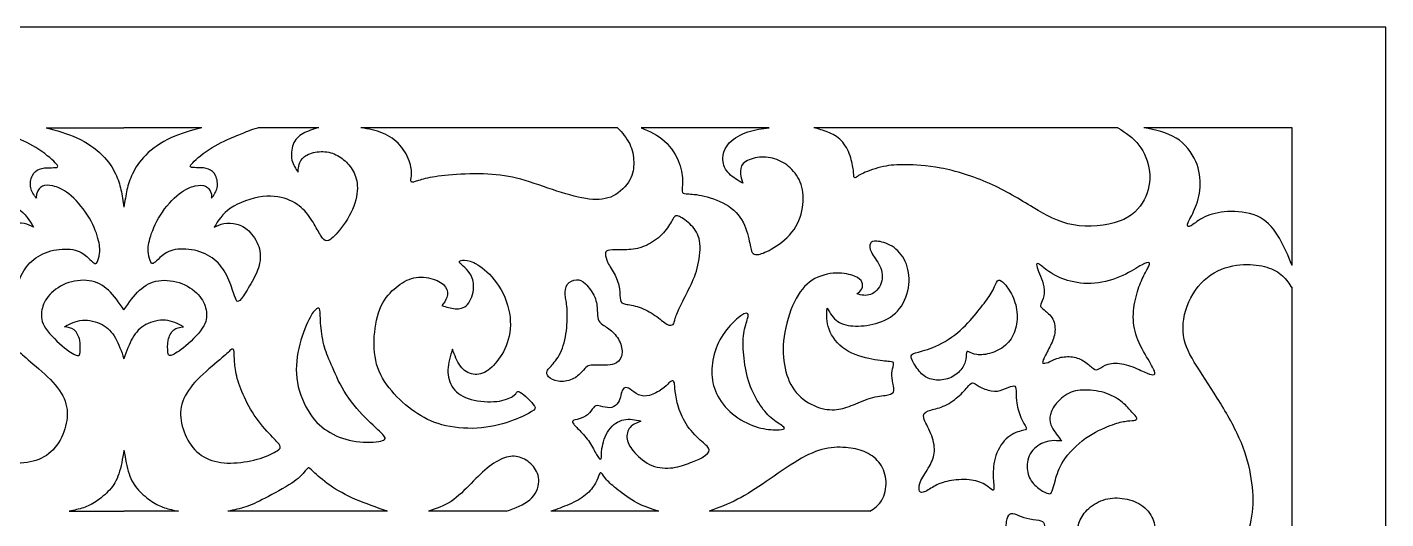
# Model space of a CAD drawing. Header units: millimetres. Extents: x 142 to 455, y 14 to 407.
# Drawn here: x 287.1 to 455, y 333.5 to 394.2 of the extents above; entities that cross this region are included whole.
import ezdxf

# ---------------------------------------------------------------- set-up
doc = ezdxf.new("R2010")
doc.units = ezdxf.units.MM
for name, color, linetype in [('Default', 7, 'Continuous'), ('DV1_Layer_1', 7, 'Continuous'), ('Layer_1', 7, 'Continuous')]:
    doc.layers.add(name, color=color, linetype=linetype)

# ---------------------------------------------------------------- blocks, each defined once
blk = doc.blocks.new('SE')
at = {"layer": 'DV1_Layer_1', "color": 7, "linetype": 'Continuous'}
for points, knots in [([(275.01, 381.83), (275.69, 381.62), (276.38, 381.42), (276.93, 381.1), (277.49, 380.79), (277.92, 380.36), (278.39, 379.17), (278.43, 378.42), (278.3, 377.82), (278.16, 377.22), (277.85, 376.77), (277.53, 376.33), (277.53, 376.55), (277.53, 376.76), (277.42, 377.35), (277.31, 377.72), (276.72, 378.35), (276.25, 378.6), (275.66, 378.75), (275.08, 378.89), (274.38, 378.92), (273.76, 378.79), (273.14, 378.66), (272.59, 378.37), (272.11, 378.01), (271.62, 377.65), (271.19, 377.2), (270.86, 376.67), (270.52, 376.13), (270.28, 375.5), (270.24, 374.67), (270.19, 373.83), (270.35, 372.79), (270.82, 371.73), (271.29, 370.66), (272.08, 369.58), (273.22, 368.22), (273.58, 367.95), (273.85, 367.87), (274.12, 367.79), (274.31, 367.91), (274.52, 368.19), (274.74, 368.46), (274.98, 368.91), (275.3, 369.47), (275.62, 370.03), (276.02, 370.72), (276.53, 371.33), (277.05, 371.93), (277.68, 372.46), (278.56, 372.85), (279.43, 373.23), (280.56, 373.48), (281.92, 373.31), (283.28, 373.15), (284.86, 372.58), (285.9, 371.88), (286.93, 371.18), (287.42, 370.35), (287.9, 369.52), (287.54, 369.71), (287.19, 369.89), (286.72, 369.98), (286.25, 370.06), (285.66, 370.05), (285.13, 369.92), (284.6, 369.79), (284.13, 369.55), (283.16, 368.59), (282.66, 367.88), (282.41, 367.13), (282.16, 366.38), (282.16, 365.59), (282.36, 364.82), (282.56, 364.05), (282.96, 363.29), (283.8, 361.82), (284.25, 361.11), (284.55, 360.72), (284.85, 360.34), (285, 360.28), (285.25, 360.54), (285.33, 360.85), (285.7, 361.99), (285.99, 362.82), (286.37, 363.58), (286.76, 364.34), (287.24, 365.02), (287.92, 365.56), (288.59, 366.09), (289.44, 366.48), (290.37, 366.68), (291.29, 366.88), (292.27, 366.89), (293.76, 366.51), (294.26, 366.11), (294.61, 365.79), (294.97, 365.46), (295.18, 365.22), (295.35, 365.11), (295.51, 364.99), (295.63, 365.01), (295.87, 365.42), (296, 365.82), (296.05, 366.3), (296.1, 366.78), (296.07, 367.34), (295.63, 368.95), (295.21, 370.01), (293.91, 372.05), (293.03, 373.03), (292.26, 373.65), (291.49, 374.26), (290.83, 374.5), (290.29, 374.63), (289.74, 374.76), (289.32, 374.78), (288.99, 374.61), (288.66, 374.45), (288.2, 373.76), (288.23, 373.33), (288.24, 373.12), (287.94, 373.52), (287.64, 373.92), (287.54, 374.41), (287.44, 374.9), (287.54, 375.49), (287.74, 375.91), (287.94, 376.33), (288.24, 376.59), (288.62, 376.72), (289, 376.86), (289.46, 376.87), (289.84, 376.88), (290.23, 376.89), (290.54, 376.89), (290.74, 376.93), (290.93, 376.97), (291, 377.06), (290.13, 377.95), (289.19, 378.75), (288.19, 379.37), (287.19, 379.99), (286.13, 380.43), (285.38, 380.74), (284.63, 381.06), (284.19, 381.24), (283.77, 381.4), (283.35, 381.56), (282.95, 381.7), (282.55, 381.83)], [0, 0, 0, 0, 0.017857, 0.017857, 0.017857, 0.035714, 0.035714, 0.053571, 0.053571, 0.053571, 0.071429, 0.071429, 0.071429, 0.089286, 0.089286, 0.107143, 0.107143, 0.125, 0.125, 0.125, 0.142857, 0.142857, 0.142857, 0.160714, 0.160714, 0.160714, 0.178571, 0.178571, 0.178571, 0.196429, 0.196429, 0.196429, 0.214286, 0.214286, 0.214286, 0.232143, 0.232143, 0.25, 0.25, 0.25, 0.267857, 0.267857, 0.267857, 0.285714, 0.285714, 0.285714, 0.303571, 0.303571, 0.303571, 0.321429, 0.321429, 0.321429, 0.339286, 0.339286, 0.339286, 0.357143, 0.357143, 0.357143, 0.375, 0.375, 0.375, 0.392857, 0.392857, 0.392857, 0.410714, 0.410714, 0.410714, 0.428571, 0.428571, 0.446429, 0.446429, 0.446429, 0.464286, 0.464286, 0.464286, 0.482143, 0.482143, 0.5, 0.5, 0.5, 0.517857, 0.517857, 0.535714, 0.535714, 0.553571, 0.553571, 0.553571, 0.571429, 0.571429, 0.571429, 0.589286, 0.589286, 0.589286, 0.607143, 0.607143, 0.625, 0.625, 0.625, 0.642857, 0.642857, 0.642857, 0.660714, 0.660714, 0.678571, 0.678571, 0.678571, 0.696429, 0.696429, 0.714286, 0.714286, 0.732143, 0.732143, 0.732143, 0.75, 0.75, 0.75, 0.767857, 0.767857, 0.767857, 0.785714, 0.803571, 0.803571, 0.803571, 0.821429, 0.821429, 0.821429, 0.839286, 0.839286, 0.839286, 0.857143, 0.857143, 0.857143, 0.875, 0.875, 0.875, 0.892857, 0.892857, 0.892857, 0.910714, 0.910714, 0.928571, 0.928571, 0.928571, 0.946429, 0.946429, 0.946429, 0.964286, 0.964286, 0.964286, 1, 1, 1, 1]), ([(289.44, 381.83), (290.74, 381.48), (292.04, 381.13), (293.25, 380.58), (294.46, 380.02), (295.57, 379.25), (296.37, 378.45), (297.17, 377.66), (297.66, 376.85), (298, 376.14), (298.34, 375.43), (298.54, 374.83), (298.69, 374.16), (298.85, 373.49), (298.95, 372.75), (299.06, 372.01)], [0, 0, 0, 0, 0.166667, 0.166667, 0.166667, 0.333333, 0.333333, 0.333333, 0.5, 0.5, 0.5, 0.666667, 0.666667, 0.666667, 1, 1, 1, 1]), ([(308.68, 381.83), (307.38, 381.48), (306.08, 381.13), (304.87, 380.58), (303.67, 380.02), (302.55, 379.25), (301.75, 378.45), (300.95, 377.66), (300.47, 376.85), (300.13, 376.14), (299.78, 375.43), (299.58, 374.83), (299.43, 374.16), (299.28, 373.49), (299.17, 372.75), (299.06, 372.01)], [0, 0, 0, 0, 0.166667, 0.166667, 0.166667, 0.333333, 0.333333, 0.333333, 0.5, 0.5, 0.5, 0.666667, 0.666667, 0.666667, 1, 1, 1, 1]), ([(323.12, 381.83), (322.43, 381.62), (321.75, 381.42), (321.19, 381.1), (320.63, 380.79), (320.2, 380.36), (319.73, 379.17), (319.69, 378.42), (319.82, 377.82), (319.96, 377.22), (320.27, 376.77), (320.59, 376.33), (320.59, 376.55), (320.59, 376.76), (320.7, 377.35), (320.82, 377.72), (321.4, 378.35), (321.87, 378.6), (322.46, 378.75), (323.05, 378.89), (323.75, 378.92), (324.37, 378.79), (324.99, 378.66), (325.53, 378.37), (326.02, 378.01), (326.5, 377.65), (326.93, 377.2), (327.26, 376.67), (327.6, 376.13), (327.84, 375.5), (327.89, 374.67), (327.93, 373.83), (327.77, 372.79), (327.3, 371.73), (326.83, 370.66), (326.04, 369.58), (324.9, 368.22), (324.54, 367.95), (324.27, 367.87), (324, 367.79), (323.82, 367.91), (323.6, 368.19), (323.39, 368.46), (323.15, 368.91), (322.82, 369.47), (322.5, 370.03), (322.1, 370.72), (321.59, 371.33), (321.07, 371.93), (320.45, 372.46), (319.57, 372.85), (318.69, 373.23), (317.56, 373.48), (316.21, 373.31), (314.85, 373.15), (313.26, 372.58), (312.23, 371.88), (311.19, 371.18), (310.71, 370.35), (310.22, 369.52), (310.58, 369.71), (310.94, 369.89), (311.41, 369.98), (311.88, 370.06), (312.46, 370.05), (312.99, 369.92), (313.52, 369.79), (313.99, 369.55), (314.96, 368.59), (315.46, 367.88), (315.71, 367.13), (315.96, 366.38), (315.96, 365.59), (315.76, 364.82), (315.56, 364.05), (315.16, 363.29), (314.32, 361.82), (313.88, 361.11), (313.58, 360.72), (313.28, 360.34), (313.12, 360.28), (312.88, 360.54), (312.79, 360.85), (312.42, 361.99), (312.14, 362.82), (311.75, 363.58), (311.36, 364.34), (310.88, 365.02), (310.21, 365.56), (309.54, 366.09), (308.68, 366.48), (307.76, 366.68), (306.84, 366.88), (305.85, 366.89), (304.37, 366.51), (303.87, 366.11), (303.51, 365.79), (303.15, 365.46), (302.94, 365.22), (302.77, 365.11), (302.61, 364.99), (302.5, 365.01), (302.25, 365.42), (302.13, 365.82), (302.08, 366.3), (302.02, 366.78), (302.05, 367.34), (302.5, 368.95), (302.91, 370.01), (304.21, 372.05), (305.1, 373.03), (305.87, 373.65), (306.64, 374.26), (307.29, 374.5), (307.84, 374.63), (308.38, 374.76), (308.81, 374.78), (309.14, 374.61), (309.46, 374.45), (309.92, 373.76), (309.89, 373.33), (309.88, 373.12), (310.18, 373.52), (310.48, 373.92), (310.58, 374.41), (310.68, 374.9), (310.58, 375.49), (310.38, 375.91), (310.18, 376.33), (309.88, 376.59), (309.5, 376.72), (309.12, 376.86), (308.67, 376.87), (308.28, 376.88), (307.89, 376.89), (307.58, 376.89), (307.39, 376.93), (307.19, 376.97), (307.12, 377.06), (307.99, 377.95), (308.94, 378.75), (309.94, 379.37), (310.94, 379.99), (311.99, 380.43), (312.74, 380.74), (313.49, 381.06), (313.93, 381.24), (314.36, 381.4), (314.78, 381.56), (315.18, 381.7), (315.58, 381.83)], [0, 0, 0, 0, 0.017857, 0.017857, 0.017857, 0.035714, 0.035714, 0.053571, 0.053571, 0.053571, 0.071429, 0.071429, 0.071429, 0.089286, 0.089286, 0.107143, 0.107143, 0.125, 0.125, 0.125, 0.142857, 0.142857, 0.142857, 0.160714, 0.160714, 0.160714, 0.178571, 0.178571, 0.178571, 0.196429, 0.196429, 0.196429, 0.214286, 0.214286, 0.214286, 0.232143, 0.232143, 0.25, 0.25, 0.25, 0.267857, 0.267857, 0.267857, 0.285714, 0.285714, 0.285714, 0.303571, 0.303571, 0.303571, 0.321429, 0.321429, 0.321429, 0.339286, 0.339286, 0.339286, 0.357143, 0.357143, 0.357143, 0.375, 0.375, 0.375, 0.392857, 0.392857, 0.392857, 0.410714, 0.410714, 0.410714, 0.428571, 0.428571, 0.446429, 0.446429, 0.446429, 0.464286, 0.464286, 0.464286, 0.482143, 0.482143, 0.5, 0.5, 0.5, 0.517857, 0.517857, 0.535714, 0.535714, 0.553571, 0.553571, 0.553571, 0.571429, 0.571429, 0.571429, 0.589286, 0.589286, 0.589286, 0.607143, 0.607143, 0.625, 0.625, 0.625, 0.642857, 0.642857, 0.642857, 0.660714, 0.660714, 0.678571, 0.678571, 0.678571, 0.696429, 0.696429, 0.714286, 0.714286, 0.732143, 0.732143, 0.732143, 0.75, 0.75, 0.75, 0.767857, 0.767857, 0.767857, 0.785714, 0.803571, 0.803571, 0.803571, 0.821429, 0.821429, 0.821429, 0.839286, 0.839286, 0.839286, 0.857143, 0.857143, 0.857143, 0.875, 0.875, 0.875, 0.892857, 0.892857, 0.892857, 0.910714, 0.910714, 0.928571, 0.928571, 0.928571, 0.946429, 0.946429, 0.946429, 0.964286, 0.964286, 0.964286, 1, 1, 1, 1]), ([(360.04, 381.83), (360.62, 381.18), (361.19, 380.53), (361.54, 379.83), (361.89, 379.12), (362.14, 377.57), (361.97, 376.12), (361.13, 374.62), (360.37, 373.85), (359.52, 373.41), (358.66, 372.98), (357.7, 372.88), (356.55, 373.01), (355.39, 373.15), (354.03, 373.52), (351.09, 374.48), (349.51, 375.06), (348.09, 375.45), (346.68, 375.83), (345.44, 376.02), (344.01, 376.09), (342.58, 376.16), (340.97, 376.12), (338.32, 375.92), (337.3, 375.76), (335.81, 375.43), (335.35, 375.26), (335.05, 375.17), (334.74, 375.08), (334.58, 375.06), (334.53, 375.17), (334.48, 375.28), (334.54, 375.5), (334.57, 375.89), (334.6, 376.27), (334.6, 376.82), (334.17, 378.17), (333.74, 378.99), (332.58, 380.32), (331.85, 380.83), (331.02, 381.17), (330.2, 381.51), (329.27, 381.67), (328.34, 381.83)], [0, 0, 0, 0, 0.055556, 0.055556, 0.055556, 0.111111, 0.166667, 0.166667, 0.222222, 0.222222, 0.222222, 0.277778, 0.277778, 0.277778, 0.333333, 0.333333, 0.388889, 0.388889, 0.388889, 0.444444, 0.444444, 0.444444, 0.5, 0.5, 0.555556, 0.555556, 0.611111, 0.611111, 0.611111, 0.666667, 0.666667, 0.666667, 0.722222, 0.722222, 0.722222, 0.777778, 0.777778, 0.833333, 0.833333, 0.888889, 0.888889, 0.888889, 1, 1, 1, 1]), ([(362.96, 381.83), (363.99, 381.38), (366.04, 380.49), (367.33, 378.35), (368.01, 376.52), (368.06, 375.76), (368.06, 375.18), (368.06, 374.6), (368.01, 374.2), (368.04, 373.98), (368.07, 373.75), (368.17, 373.69), (368.53, 373.66), (368.88, 373.63), (369.5, 373.63), (370.4, 373.45), (371.3, 373.26), (372.48, 372.89), (373.43, 372.33), (374.38, 371.78), (375.1, 371.03), (376.02, 369.25), (376.24, 368.21), (376.37, 367.54), (376.51, 366.88), (376.57, 366.59), (376.68, 366.4), (376.8, 366.21), (377.14, 366.01), (378.25, 366.38), (379.04, 366.83), (379.84, 367.28), (380.86, 367.99), (382.31, 369.81), (382.72, 370.91), (383.06, 372.99), (382.99, 373.98), (382.71, 374.81), (382.44, 375.65), (381.95, 376.33), (380.81, 377.39), (380.15, 377.76), (379.45, 377.97), (378.75, 378.19), (378.01, 378.25), (377.3, 378.14), (376.6, 378.03), (375.92, 377.76), (375.57, 377.39), (375.22, 377.02), (375.2, 376.55), (375.28, 375.7), (375.4, 375.33), (375.51, 374.96), (374.9, 375.32), (374.28, 375.68), (373.82, 376.15), (373.37, 376.62), (373.07, 377.2), (373.03, 378.56), (373.28, 379.33), (373.85, 379.94), (374.41, 380.56), (375.28, 381.02), (376.15, 381.3), (377.02, 381.59), (377.89, 381.71), (378.77, 381.83)], [0, 0, 0, 0, 0.037037, 0.074074, 0.074074, 0.111111, 0.111111, 0.111111, 0.148148, 0.148148, 0.148148, 0.185185, 0.185185, 0.185185, 0.222222, 0.222222, 0.222222, 0.259259, 0.259259, 0.259259, 0.296296, 0.296296, 0.333333, 0.333333, 0.333333, 0.37037, 0.37037, 0.37037, 0.407407, 0.444444, 0.444444, 0.444444, 0.481481, 0.481481, 0.518519, 0.518519, 0.555556, 0.555556, 0.555556, 0.592593, 0.592593, 0.62963, 0.62963, 0.62963, 0.666667, 0.666667, 0.666667, 0.703704, 0.703704, 0.703704, 0.740741, 0.740741, 0.777778, 0.777778, 0.777778, 0.814815, 0.814815, 0.814815, 0.851852, 0.851852, 0.888889, 0.888889, 0.888889, 0.925926, 0.925926, 0.925926, 1, 1, 1, 1]), ([(421.86, 381.83), (422.81, 381.21), (423.75, 380.59), (425.16, 378.79), (425.63, 377.6), (425.89, 375.22), (425.68, 374.02), (424.53, 371.83), (423.6, 370.85), (422.03, 370.26), (420.45, 369.68), (418.22, 369.49), (416.37, 369.82), (414.51, 370.15), (413.02, 370.99), (409.75, 372.95), (407.97, 374.06), (405.98, 374.95), (403.98, 375.83), (401.79, 376.49), (399.98, 376.84), (398.17, 377.19), (396.76, 377.23), (395.66, 377.24), (394.56, 377.25), (393.77, 377.22), (392.88, 377.02), (391.99, 376.83), (390.99, 376.47), (390.42, 376.22), (389.85, 375.96), (389.7, 375.8), (389.57, 375.72), (389.43, 375.63), (389.3, 375.62), (389.25, 375.74), (389.2, 375.86), (389.23, 376.12), (389.18, 376.57), (389.13, 377.03), (389, 377.69), (388.76, 378.37), (388.52, 379.05), (388.16, 379.74), (387.68, 380.24), (387.21, 380.74), (386.61, 381.04), (386.02, 381.27), (385.43, 381.51), (384.86, 381.67), (384.29, 381.83)], [0, 0, 0, 0, 0.052632, 0.052632, 0.105263, 0.105263, 0.157895, 0.157895, 0.210526, 0.210526, 0.210526, 0.263158, 0.263158, 0.263158, 0.315789, 0.315789, 0.368421, 0.368421, 0.368421, 0.421053, 0.421053, 0.421053, 0.473684, 0.473684, 0.473684, 0.526316, 0.526316, 0.526316, 0.578947, 0.578947, 0.578947, 0.631579, 0.631579, 0.631579, 0.684211, 0.684211, 0.684211, 0.736842, 0.736842, 0.736842, 0.789474, 0.789474, 0.789474, 0.842105, 0.842105, 0.842105, 0.894737, 0.894737, 0.894737, 1, 1, 1, 1]), ([(443.37, 364.81), (443.37, 364.81), (443.37, 381.83), (443.37, 381.83), (425.08, 381.83), (425.08, 381.83)], [0, 0, 0, 0, 0.333333, 0.333333, 1, 1, 1, 1]), ([(443.37, 364.81), (442.9, 365.96), (442.43, 367.12), (441.82, 368.17), (441.21, 369.22), (440.47, 370.16), (439.42, 370.73), (438.37, 371.29), (437.01, 371.48), (435.84, 371.47), (434.67, 371.46), (433.69, 371.26), (432.89, 370.93), (432.09, 370.59), (431.47, 370.12), (430.76, 369.62), (430.66, 369.59), (430.57, 369.63), (430.47, 369.68), (430.39, 369.79), (430.52, 370.12), (430.66, 370.45), (431.02, 370.99), (431.34, 371.75), (431.66, 372.5), (431.94, 373.48), (432.02, 374.5), (432.09, 375.52), (431.94, 376.59), (431.47, 377.67), (430.99, 378.76), (430.17, 379.86), (429.05, 380.55), (427.93, 381.25), (426.5, 381.54), (425.08, 381.83)], [0, 0, 0, 0, 0.076923, 0.076923, 0.076923, 0.153846, 0.153846, 0.153846, 0.230769, 0.230769, 0.230769, 0.307692, 0.307692, 0.307692, 0.384615, 0.384615, 0.461538, 0.461538, 0.461538, 0.538462, 0.538462, 0.538462, 0.615385, 0.615385, 0.615385, 0.692308, 0.692308, 0.692308, 0.769231, 0.769231, 0.769231, 0.846154, 0.846154, 0.846154, 1, 1, 1, 1]), ([(369.98, 364.84), (369.74, 363.84), (369.37, 362.95), (368.58, 361.31), (368.17, 360.55), (367.85, 359.9), (367.53, 359.24), (367.3, 358.68), (367.18, 358.29), (367.06, 357.9), (367.04, 357.67), (366.91, 357.53), (366.77, 357.4), (366.51, 357.35), (365.76, 357.77), (365.26, 358.23), (364.07, 359.05), (363.39, 359.42), (362.06, 359.87), (361.42, 359.94), (360.62, 360.12), (360.46, 360.24), (360.33, 360.85), (360.36, 361.35), (360.28, 361.9), (360.2, 362.45), (360.02, 363.05), (359.73, 363.62), (359.44, 364.18), (359.06, 364.71), (358.84, 365.15), (358.62, 365.59), (358.56, 365.95), (358.55, 366.19), (358.55, 366.44), (358.59, 366.56), (358.85, 366.64), (359.12, 366.72), (359.6, 366.75), (360.2, 366.75), (360.8, 366.75), (361.52, 366.72), (362.24, 366.86), (362.97, 366.99), (363.71, 367.29), (364.38, 367.71), (365.04, 368.14), (365.63, 368.68), (366.06, 369.23), (366.48, 369.79), (366.76, 370.36), (367.17, 370.99), (367.31, 371.05), (367.68, 370.86), (368.06, 370.68), (368.66, 370.25), (369.15, 369.75), (369.64, 369.25), (370.03, 368.68), (370.17, 367.83), (370.31, 366.98), (370.21, 365.85), (369.98, 364.84)], [0, 0, 0, 0, 0.041667, 0.041667, 0.083333, 0.083333, 0.083333, 0.125, 0.125, 0.125, 0.166667, 0.166667, 0.166667, 0.208333, 0.208333, 0.25, 0.25, 0.291667, 0.291667, 0.333333, 0.333333, 0.375, 0.375, 0.416667, 0.416667, 0.416667, 0.458333, 0.458333, 0.458333, 0.5, 0.5, 0.5, 0.541667, 0.541667, 0.541667, 0.583333, 0.583333, 0.583333, 0.625, 0.625, 0.625, 0.666667, 0.666667, 0.666667, 0.708333, 0.708333, 0.708333, 0.75, 0.75, 0.75, 0.791667, 0.791667, 0.833333, 0.833333, 0.833333, 0.875, 0.875, 0.875, 0.916667, 0.916667, 0.916667, 1, 1, 1, 1]), ([(380.74, 352.11), (380.49, 353.27), (380.42, 354.58), (380.82, 357.48), (381.29, 359.07), (381.89, 360.3), (382.48, 361.52), (383.19, 362.39), (384.09, 362.97), (384.99, 363.55), (386.08, 363.84), (387.03, 363.87), (387.98, 363.91), (388.79, 363.69), (389.33, 363.47), (389.86, 363.25), (390.12, 363.02), (390.24, 362.75), (390.36, 362.48), (390.35, 362.17), (390.22, 361.92), (390.09, 361.67), (389.85, 361.48), (389.6, 361.3), (390.18, 361.15), (390.75, 361.01), (391.3, 361.22), (391.86, 361.42), (392.4, 361.98), (392.62, 362.64), (392.85, 363.29), (392.75, 364.05), (392.45, 364.72), (392.15, 365.38), (391.65, 365.95), (391.4, 366.43), (391.16, 366.91), (391.18, 367.29), (391.29, 367.53), (391.4, 367.76), (391.83, 367.94), (393.29, 367.59), (393.95, 367.18), (394.62, 366.76), (395.22, 366.11), (395.59, 365.29), (395.97, 364.47), (396.13, 363.48), (395.92, 361.4), (395.54, 360.3), (394.25, 358.64), (393.32, 358.08), (391.36, 357.41), (390.33, 357.3), (389.45, 357.32), (388.56, 357.34), (387.82, 357.5), (387.26, 357.89), (386.69, 358.28), (386.31, 358.91), (385.92, 359.54), (385.88, 358.68), (385.83, 357.83), (386.17, 356.92), (386.51, 356.01), (387.22, 355.05), (388.21, 354.41), (389.2, 353.76), (390.48, 353.41), (392.47, 353.03), (393.2, 352.98), (394.05, 352.91), (394.16, 352.88), (394.15, 352.69), (394.15, 352.5), (394.02, 352.14), (393.96, 351.77), (393.9, 351.4), (393.92, 351.01), (394.07, 350.16), (394.22, 349.69), (394.18, 349.37), (394.15, 349.06), (393.93, 348.9), (393.49, 348.81), (393.05, 348.73), (392.37, 348.71), (390.82, 348.3), (389.93, 347.9), (389.18, 347.59), (388.43, 347.29), (387.82, 347.07), (386.38, 346.93), (385.55, 347), (384.66, 347.34), (383.76, 347.69), (382.81, 348.3), (382.11, 349.11), (381.42, 349.93), (380.99, 350.94), (380.74, 352.11)], [0, 0, 0, 0, 0.026316, 0.026316, 0.052632, 0.052632, 0.052632, 0.078947, 0.078947, 0.078947, 0.105263, 0.105263, 0.105263, 0.131579, 0.131579, 0.131579, 0.157895, 0.157895, 0.157895, 0.184211, 0.184211, 0.184211, 0.210526, 0.210526, 0.210526, 0.236842, 0.236842, 0.236842, 0.263158, 0.263158, 0.263158, 0.289474, 0.289474, 0.289474, 0.315789, 0.315789, 0.315789, 0.342105, 0.342105, 0.342105, 0.368421, 0.394737, 0.394737, 0.394737, 0.421053, 0.421053, 0.421053, 0.447368, 0.447368, 0.473684, 0.473684, 0.5, 0.5, 0.526316, 0.526316, 0.526316, 0.552632, 0.552632, 0.552632, 0.578947, 0.578947, 0.578947, 0.605263, 0.605263, 0.605263, 0.631579, 0.631579, 0.631579, 0.657895, 0.657895, 0.684211, 0.684211, 0.710526, 0.710526, 0.710526, 0.736842, 0.736842, 0.736842, 0.763158, 0.763158, 0.789474, 0.789474, 0.789474, 0.815789, 0.815789, 0.815789, 0.842105, 0.842105, 0.868421, 0.868421, 0.868421, 0.894737, 0.894737, 0.921053, 0.921053, 0.921053, 0.947368, 0.947368, 0.947368, 1, 1, 1, 1]), ([(332.46, 348.94), (333.33, 347.99), (334.33, 347.14), (336.41, 345.8), (337.5, 345.3), (338.84, 345), (340.18, 344.7), (341.78, 344.6), (343.25, 344.74), (344.72, 344.89), (346.06, 345.27), (347.14, 345.67), (348.21, 346.06), (349.01, 346.46), (349.43, 346.74), (349.86, 347.01), (349.92, 347.17), (349.78, 347.43), (349.63, 347.69), (349.29, 348.04), (348.96, 348.36), (348.62, 348.69), (348.29, 348.97), (348.07, 349.12), (347.85, 349.27), (347.74, 349.29), (347.64, 349.19), (347.54, 349.09), (347.45, 348.87), (347.08, 348.63), (346.71, 348.39), (346.05, 348.11), (345.11, 348.01), (344.17, 347.91), (342.94, 347.99), (341.95, 348.26), (340.97, 348.53), (340.22, 349), (339.75, 349.64), (339.27, 350.27), (339.05, 351.07), (339.08, 351.91), (339.11, 352.74), (339.38, 353.61), (339.65, 354.48), (339.92, 353.71), (340.2, 352.94), (340.62, 352.38), (341.04, 351.81), (341.61, 351.46), (342.21, 351.36), (342.81, 351.27), (343.44, 351.44), (344.65, 352.28), (345.24, 352.96), (346.25, 354.68), (346.68, 355.74), (346.78, 356.98), (346.88, 358.21), (346.65, 359.62), (346.11, 360.89), (345.56, 362.15), (344.71, 363.27), (343.91, 364.02), (343.11, 364.77), (342.37, 365.15), (341.27, 365.51), (340.91, 365.48), (340.5, 365.36), (340.44, 365.28), (340.5, 365.17), (340.55, 365.07), (340.72, 364.94), (340.97, 364.73), (341.21, 364.52), (341.52, 364.24), (342.07, 363.37), (342.29, 362.78), (342.26, 362.06), (342.22, 361.34), (341.92, 360.48), (341.5, 360), (341.07, 359.52), (340.51, 359.42), (339.96, 359.46), (339.41, 359.5), (338.87, 359.67), (338.32, 359.84), (338.58, 360.15), (338.84, 360.47), (338.96, 360.86), (339.08, 361.25), (339.07, 361.72), (338.79, 362.14), (338.51, 362.55), (337.97, 362.91), (337.25, 363.13), (336.54, 363.35), (335.65, 363.44), (334.86, 363.27), (334.07, 363.09), (333.37, 362.67), (332.68, 362.1), (332, 361.54), (331.33, 360.84), (330.85, 359.8), (330.37, 358.77), (330.09, 357.4), (329.99, 356.05), (329.9, 354.7), (330, 353.37), (330.42, 352.17), (330.84, 350.97), (331.58, 349.9), (332.46, 348.94)], [0, 0, 0, 0, 0.02439, 0.02439, 0.04878, 0.04878, 0.04878, 0.073171, 0.073171, 0.073171, 0.097561, 0.097561, 0.097561, 0.121951, 0.121951, 0.121951, 0.146341, 0.146341, 0.146341, 0.170732, 0.170732, 0.170732, 0.195122, 0.195122, 0.195122, 0.219512, 0.219512, 0.219512, 0.243902, 0.243902, 0.243902, 0.268293, 0.268293, 0.268293, 0.292683, 0.292683, 0.292683, 0.317073, 0.317073, 0.317073, 0.341463, 0.341463, 0.341463, 0.365854, 0.365854, 0.365854, 0.390244, 0.390244, 0.390244, 0.414634, 0.414634, 0.414634, 0.439024, 0.439024, 0.463415, 0.463415, 0.487805, 0.487805, 0.487805, 0.512195, 0.512195, 0.512195, 0.536585, 0.536585, 0.536585, 0.560976, 0.560976, 0.585366, 0.585366, 0.609756, 0.609756, 0.609756, 0.634146, 0.634146, 0.634146, 0.658537, 0.658537, 0.682927, 0.682927, 0.682927, 0.707317, 0.707317, 0.707317, 0.731707, 0.731707, 0.731707, 0.756098, 0.756098, 0.756098, 0.780488, 0.780488, 0.780488, 0.804878, 0.804878, 0.804878, 0.829268, 0.829268, 0.829268, 0.853659, 0.853659, 0.853659, 0.878049, 0.878049, 0.878049, 0.902439, 0.902439, 0.902439, 0.926829, 0.926829, 0.926829, 0.95122, 0.95122, 0.95122, 1, 1, 1, 1]), ([(424.18, 361.27), (423.95, 360.42), (423.76, 359.42), (423.76, 358.46), (423.76, 357.5), (423.95, 356.57), (424.34, 355.6), (424.73, 354.64), (425.33, 353.64), (425.75, 352.93), (426.16, 352.23), (426.39, 351.81), (426.42, 351.57), (426.45, 351.33), (426.28, 351.26), (425.99, 351.32), (425.7, 351.38), (425.3, 351.58), (424.12, 352.11), (423.33, 352.44), (422.6, 352.61), (421.86, 352.77), (421.18, 352.77), (420.66, 352.62), (420.14, 352.47), (419.78, 352.17), (419.52, 352.02), (419.26, 351.87), (419.11, 351.87), (418.56, 352.26), (418.18, 352.64), (417.29, 353.23), (416.79, 353.43), (415.71, 353.58), (415.12, 353.54), (414.17, 353.28), (413.79, 353.07), (413.14, 352.78), (412.85, 352.71), (412.54, 352.73), (412.51, 352.81), (412.77, 353.44), (413.05, 353.98), (413.33, 354.53), (413.61, 355.07), (413.88, 355.61), (414.01, 356.21), (414.14, 356.81), (414.12, 357.47), (413.67, 358.52), (413.22, 358.92), (412.64, 359.42), (412.5, 359.52), (412.4, 359.62), (412.3, 359.71), (412.24, 359.8), (412.32, 360.02), (412.4, 360.24), (412.61, 360.6), (412.7, 361.05), (412.78, 361.49), (412.74, 362.04), (412.63, 362.51), (412.52, 362.98), (412.35, 363.38), (412.19, 363.77), (412.02, 364.15), (411.87, 364.52), (411.78, 365.01), (411.85, 365.12), (412.09, 364.99), (412.32, 364.85), (412.72, 364.47), (413.31, 364.07), (413.89, 363.67), (414.67, 363.25), (415.64, 362.96), (416.61, 362.67), (417.78, 362.49), (418.99, 362.6), (420.19, 362.71), (421.43, 363.09), (422.45, 363.56), (423.46, 364.02), (424.25, 364.57), (424.78, 364.86), (425.32, 365.15), (425.6, 365.19), (425.72, 365.14), (425.83, 365.08), (425.78, 364.92), (425.63, 364.63), (425.48, 364.34), (425.23, 363.91), (424.97, 363.35), (424.7, 362.79), (424.42, 362.11), (424.18, 361.27)], [0, 0, 0, 0, 0.027027, 0.027027, 0.027027, 0.054054, 0.054054, 0.054054, 0.081081, 0.081081, 0.081081, 0.108108, 0.108108, 0.108108, 0.135135, 0.135135, 0.135135, 0.162162, 0.162162, 0.189189, 0.189189, 0.189189, 0.216216, 0.216216, 0.216216, 0.243243, 0.243243, 0.243243, 0.27027, 0.27027, 0.297297, 0.297297, 0.324324, 0.324324, 0.351351, 0.351351, 0.378378, 0.378378, 0.405405, 0.405405, 0.432432, 0.432432, 0.459459, 0.459459, 0.459459, 0.486486, 0.486486, 0.486486, 0.513514, 0.513514, 0.540541, 0.540541, 0.567568, 0.567568, 0.567568, 0.594595, 0.594595, 0.594595, 0.621622, 0.621622, 0.621622, 0.648649, 0.648649, 0.648649, 0.675676, 0.675676, 0.675676, 0.702703, 0.702703, 0.72973, 0.72973, 0.72973, 0.756757, 0.756757, 0.756757, 0.783784, 0.783784, 0.783784, 0.810811, 0.810811, 0.810811, 0.837838, 0.837838, 0.837838, 0.864865, 0.864865, 0.864865, 0.891892, 0.891892, 0.891892, 0.918919, 0.918919, 0.918919, 0.945946, 0.945946, 0.945946, 1, 1, 1, 1]), ([(443.37, 322.35), (443.13, 322.97), (442.88, 323.58), (442.48, 324.16), (442.08, 324.74), (441.53, 325.28), (440.92, 325.72), (440.31, 326.15), (439.66, 326.48), (439.05, 326.67), (438.44, 326.85), (437.89, 326.89), (437.41, 326.94), (436.94, 326.99), (436.56, 327.05), (436.04, 327.21), (435.91, 327.31), (436.03, 327.68), (436.27, 327.95), (436.94, 329.14), (437.37, 330.05), (437.74, 331.14), (438.11, 332.22), (438.43, 333.48), (438.53, 334.82), (438.63, 336.16), (438.51, 337.59), (437.99, 340.45), (437.57, 341.87), (436.86, 343.46), (436.16, 345.04), (435.16, 346.79), (434.14, 348.41), (433.12, 350.04), (432.07, 351.56), (431.29, 352.87), (430.52, 354.18), (429.49, 356.41), (430.17, 359.5), (430.87, 360.82), (431.56, 362.14), (432.6, 363.24), (434.94, 364.59), (436.24, 364.85), (437.37, 364.91), (438.5, 364.97), (439.46, 364.82), (440.26, 364.58), (441.06, 364.34), (441.7, 363.99), (442.19, 363.54), (442.68, 363.09), (443.03, 362.54), (443.37, 361.98)], [0, 0, 0, 0, 0.047619, 0.047619, 0.047619, 0.095238, 0.095238, 0.095238, 0.142857, 0.142857, 0.142857, 0.190476, 0.190476, 0.190476, 0.238095, 0.238095, 0.285714, 0.285714, 0.333333, 0.333333, 0.380952, 0.380952, 0.380952, 0.428571, 0.428571, 0.428571, 0.47619, 0.47619, 0.52381, 0.52381, 0.52381, 0.571429, 0.571429, 0.571429, 0.619048, 0.619048, 0.619048, 0.666667, 0.714286, 0.714286, 0.714286, 0.761905, 0.761905, 0.809524, 0.809524, 0.809524, 0.857143, 0.857143, 0.857143, 0.904762, 0.904762, 0.904762, 1, 1, 1, 1]), ([(299.06, 359.32), (298.44, 360.21), (297.82, 361.1), (297.13, 361.74), (296.44, 362.38), (295.68, 362.78), (294.78, 362.92), (293.87, 363.05), (292.81, 362.92), (291.89, 362.56), (290.97, 362.19), (290.19, 361.59), (289.69, 360.97), (289.19, 360.35), (288.97, 359.71), (288.89, 359.08), (288.8, 358.45), (288.84, 357.84), (289.38, 357.04), (289.92, 356.24), (291.97, 354.27), (293.51, 353.5), (293.6, 353.76), (293.64, 354.11), (293.67, 354.45), (293.7, 355.03), (293.49, 356.08), (293.24, 356.57), (292.57, 357.11), (292.14, 357.17), (291.71, 357.23), (292.41, 357.6), (293.11, 357.97), (293.92, 358.04), (294.73, 358.11), (295.64, 357.88), (296.36, 357.5), (297.07, 357.11), (297.58, 356.57), (298, 355.84), (298.42, 355.11), (298.74, 354.2), (299.06, 353.28)], [0, 0, 0, 0, 0.058824, 0.058824, 0.058824, 0.117647, 0.117647, 0.117647, 0.176471, 0.176471, 0.176471, 0.235294, 0.235294, 0.235294, 0.294118, 0.294118, 0.294118, 0.352941, 0.352941, 0.352941, 0.411765, 0.470588, 0.529412, 0.529412, 0.529412, 0.588235, 0.588235, 0.647059, 0.647059, 0.705882, 0.705882, 0.705882, 0.764706, 0.764706, 0.764706, 0.823529, 0.823529, 0.823529, 0.882353, 0.882353, 0.882353, 1, 1, 1, 1]), ([(299.06, 359.32), (299.68, 360.21), (300.3, 361.1), (300.99, 361.74), (301.68, 362.38), (302.44, 362.78), (303.35, 362.92), (304.25, 363.05), (305.31, 362.92), (306.23, 362.56), (307.15, 362.19), (307.94, 361.59), (308.44, 360.97), (308.94, 360.35), (309.15, 359.71), (309.24, 359.08), (309.32, 358.45), (309.28, 357.84), (308.74, 357.04), (308.21, 356.24), (306.15, 354.27), (304.61, 353.5), (304.52, 353.76), (304.49, 354.11), (304.45, 354.45), (304.42, 355.03), (304.64, 356.08), (304.88, 356.57), (305.55, 357.11), (305.98, 357.17), (306.41, 357.23), (305.71, 357.6), (305.01, 357.97), (304.2, 358.04), (303.4, 358.11), (302.48, 357.88), (301.77, 357.5), (301.05, 357.11), (300.54, 356.57), (300.12, 355.84), (299.7, 355.11), (299.38, 354.2), (299.06, 353.28)], [0, 0, 0, 0, 0.058824, 0.058824, 0.058824, 0.117647, 0.117647, 0.117647, 0.176471, 0.176471, 0.176471, 0.235294, 0.235294, 0.235294, 0.294118, 0.294118, 0.294118, 0.352941, 0.352941, 0.352941, 0.411765, 0.470588, 0.529412, 0.529412, 0.529412, 0.588235, 0.588235, 0.647059, 0.647059, 0.705882, 0.705882, 0.705882, 0.764706, 0.764706, 0.764706, 0.823529, 0.823529, 0.823529, 0.882353, 0.882353, 0.882353, 1, 1, 1, 1]), ([(353.8, 359.5), (353.86, 358.75), (353.85, 357.71), (353.72, 356.71), (353.59, 355.71), (353.35, 354.75), (352.98, 354.01), (352.62, 353.26), (352.13, 352.71), (351.83, 352.38), (351.52, 352.04), (351.39, 351.91), (351.33, 351.73), (351.28, 351.54), (351.29, 351.3), (351.51, 351.06), (351.73, 350.81), (352.16, 350.57), (352.7, 350.49), (353.25, 350.41), (353.9, 350.5), (354.43, 350.74), (354.95, 350.97), (355.33, 351.36), (355.62, 351.66), (355.9, 351.97), (356.09, 352.2), (356.27, 352.33), (356.46, 352.46), (356.65, 352.48), (357.03, 352.49), (357.42, 352.5), (358, 352.48), (358.47, 352.48), (358.95, 352.48), (359.3, 352.5), (359.65, 352.65), (360, 352.8), (360.34, 353.08), (360.66, 353.96), (360.63, 354.54), (360.43, 355.1), (360.23, 355.65), (359.86, 356.18), (359.02, 356.98), (358.55, 357.25), (357.9, 357.71), (357.73, 357.9), (357.56, 358.44), (357.56, 358.8), (357.52, 359.72), (357.47, 360.3), (357.22, 360.9), (356.96, 361.49), (356.49, 362.12), (355.69, 362.91), (355.36, 363.07), (354.56, 363.02), (354.09, 362.82), (353.58, 362.12), (353.53, 361.62), (353.58, 361.15), (353.62, 360.68), (353.75, 360.24), (353.8, 359.5)], [0, 0, 0, 0, 0.04, 0.04, 0.04, 0.08, 0.08, 0.08, 0.12, 0.12, 0.12, 0.16, 0.16, 0.16, 0.2, 0.2, 0.2, 0.24, 0.24, 0.24, 0.28, 0.28, 0.28, 0.32, 0.32, 0.32, 0.36, 0.36, 0.36, 0.4, 0.4, 0.4, 0.44, 0.44, 0.44, 0.48, 0.48, 0.48, 0.52, 0.52, 0.56, 0.56, 0.56, 0.6, 0.6, 0.64, 0.64, 0.68, 0.68, 0.72, 0.72, 0.76, 0.76, 0.76, 0.8, 0.8, 0.84, 0.84, 0.88, 0.88, 0.92, 0.92, 0.92, 1, 1, 1, 1]), ([(404.76, 359.42), (404.21, 358.74), (403.57, 357.9), (402.71, 357.09), (401.84, 356.28), (400.76, 355.51), (399.74, 355), (398.73, 354.5), (397.79, 354.25), (397.22, 354.11), (396.66, 353.96), (396.47, 353.9), (396.38, 353.77), (396.29, 353.64), (396.29, 353.44), (396.48, 353.03), (396.67, 352.63), (397.06, 352.01), (397.46, 351.58), (397.86, 351.14), (398.27, 350.88), (398.81, 350.75), (399.34, 350.61), (400, 350.6), (400.6, 350.75), (401.2, 350.9), (401.74, 351.21), (402.16, 351.6), (402.57, 351.98), (402.86, 352.44), (402.99, 352.89), (403.13, 353.34), (403.11, 353.78), (403.15, 354.01), (403.18, 354.23), (403.27, 354.23), (403.46, 354.13), (403.64, 354.04), (403.93, 353.86), (404.9, 353.73), (405.58, 353.78), (406.27, 354.01), (406.95, 354.23), (408.33, 355), (409.01, 356.28), (409.21, 357.01), (409.41, 357.74), (409.47, 358.55), (409.35, 359.35), (409.23, 360.14), (408.93, 360.91), (408.56, 361.54), (408.2, 362.17), (407.77, 362.65), (407.48, 362.87), (407.2, 363.08), (407.05, 363.02), (406.86, 362.69), (406.67, 362.35), (406.43, 361.74), (406.08, 361.17), (405.74, 360.61), (405.3, 360.1), (404.76, 359.42)], [0, 0, 0, 0, 0.043478, 0.043478, 0.043478, 0.086957, 0.086957, 0.086957, 0.130435, 0.130435, 0.130435, 0.173913, 0.173913, 0.173913, 0.217391, 0.217391, 0.217391, 0.26087, 0.26087, 0.26087, 0.304348, 0.304348, 0.304348, 0.347826, 0.347826, 0.347826, 0.391304, 0.391304, 0.391304, 0.434783, 0.434783, 0.434783, 0.478261, 0.478261, 0.478261, 0.521739, 0.521739, 0.521739, 0.565217, 0.565217, 0.608696, 0.608696, 0.608696, 0.652174, 0.695652, 0.695652, 0.695652, 0.73913, 0.73913, 0.73913, 0.782609, 0.782609, 0.782609, 0.826087, 0.826087, 0.826087, 0.869565, 0.869565, 0.869565, 0.913043, 0.913043, 0.913043, 1, 1, 1, 1]), ([(324.67, 352.58), (325.06, 351.66), (325.54, 350.46), (326.99, 348.1), (327.94, 346.94), (328.85, 346.02), (329.76, 345.09), (330.61, 344.39), (331.03, 343.93), (331.46, 343.47), (331.44, 343.26), (330.17, 342.97), (328.91, 342.9), (326.57, 343.22), (325.49, 343.6), (324.54, 344.15), (323.59, 344.7), (322.77, 345.42), (322.06, 346.47), (321.35, 347.53), (320.73, 348.93), (320.48, 350.34), (320.23, 351.76), (320.35, 353.18), (320.66, 354.56), (320.97, 355.94), (321.49, 357.27), (321.9, 358.1), (322.32, 358.94), (322.63, 359.28), (322.85, 359.44), (323.07, 359.6), (323.2, 359.57), (323.26, 359.28), (323.32, 359), (323.3, 358.45), (323.36, 357.67), (323.42, 356.88), (323.55, 355.85), (323.76, 355.01), (323.97, 354.17), (324.27, 353.51), (324.67, 352.58)], [0, 0, 0, 0, 0.0625, 0.0625, 0.125, 0.125, 0.125, 0.1875, 0.1875, 0.1875, 0.25, 0.25, 0.3125, 0.3125, 0.375, 0.375, 0.375, 0.4375, 0.4375, 0.4375, 0.5, 0.5, 0.5, 0.5625, 0.5625, 0.5625, 0.625, 0.625, 0.625, 0.6875, 0.6875, 0.6875, 0.75, 0.75, 0.75, 0.8125, 0.8125, 0.8125, 0.875, 0.875, 0.875, 1, 1, 1, 1]), ([(375.63, 353.72), (375.72, 352.71), (375.9, 351.58), (376.22, 350.56), (376.54, 349.53), (377.01, 348.6), (377.49, 347.83), (377.98, 347.06), (378.48, 346.44), (379.02, 345.97), (379.57, 345.5), (380.15, 345.17), (380.44, 344.96), (380.72, 344.74), (380.71, 344.64), (380.49, 344.57), (380.28, 344.5), (379.87, 344.46), (378.57, 344.54), (377.68, 344.67), (375.77, 345.4), (374.74, 346), (373.92, 346.76), (373.1, 347.51), (372.48, 348.43), (371.77, 350.21), (371.67, 351.08), (371.71, 352.03), (371.75, 352.97), (371.94, 353.98), (372.35, 354.93), (372.75, 355.87), (373.38, 356.74), (373.95, 357.38), (374.52, 358.02), (375.04, 358.44), (375.75, 358.9), (375.95, 358.94), (376.18, 358.82), (376.21, 358.67), (376, 357.84), (375.75, 357.17), (375.64, 356.39), (375.52, 355.61), (375.54, 354.73), (375.63, 353.72)], [0, 0, 0, 0, 0.055556, 0.055556, 0.055556, 0.111111, 0.111111, 0.111111, 0.166667, 0.166667, 0.166667, 0.222222, 0.222222, 0.222222, 0.277778, 0.277778, 0.277778, 0.333333, 0.333333, 0.388889, 0.388889, 0.444444, 0.444444, 0.444444, 0.5, 0.5, 0.555556, 0.555556, 0.555556, 0.611111, 0.611111, 0.611111, 0.666667, 0.666667, 0.666667, 0.722222, 0.722222, 0.777778, 0.777778, 0.833333, 0.833333, 0.888889, 0.888889, 0.888889, 1, 1, 1, 1]), ([(284.35, 348.87), (283.93, 347.93), (283.39, 346.9), (282.05, 345.02), (281.25, 344.16), (280.71, 343.6), (280.18, 343.03), (279.9, 342.76), (279.8, 342.55), (279.69, 342.33), (279.75, 342.17), (280.55, 341.65), (281.29, 341.27), (282.25, 340.97), (283.2, 340.67), (284.37, 340.45), (285.48, 340.4), (286.59, 340.35), (287.63, 340.47), (288.53, 340.84), (289.43, 341.2), (290.19, 341.8), (290.76, 342.6), (291.34, 343.39), (291.74, 344.37), (292.13, 346.24), (292.11, 347.13), (291.79, 348.02), (291.47, 348.91), (290.84, 349.81), (289.1, 351.61), (286.87, 353.41), (286.1, 354.18), (285.63, 354.54), (285.55, 354.51), (285.5, 354.32), (285.45, 354.13), (285.43, 353.77), (285.41, 353.28), (285.39, 352.78), (285.36, 352.16), (285.2, 351.41), (285.05, 350.67), (284.76, 349.81), (284.35, 348.87)], [0, 0, 0, 0, 0.055556, 0.055556, 0.111111, 0.111111, 0.111111, 0.166667, 0.166667, 0.166667, 0.222222, 0.222222, 0.277778, 0.277778, 0.277778, 0.333333, 0.333333, 0.333333, 0.388889, 0.388889, 0.388889, 0.444444, 0.444444, 0.444444, 0.5, 0.5, 0.555556, 0.555556, 0.555556, 0.611111, 0.611111, 0.666667, 0.722222, 0.722222, 0.777778, 0.777778, 0.777778, 0.833333, 0.833333, 0.833333, 0.888889, 0.888889, 0.888889, 1, 1, 1, 1]), ([(313.78, 348.87), (314.19, 347.93), (314.73, 346.9), (316.08, 345.02), (316.88, 344.16), (317.41, 343.6), (317.95, 343.03), (318.22, 342.76), (318.33, 342.55), (318.43, 342.33), (318.38, 342.17), (317.58, 341.65), (316.83, 341.27), (315.88, 340.97), (314.92, 340.67), (313.75, 340.45), (312.64, 340.4), (311.54, 340.35), (310.49, 340.47), (309.59, 340.84), (308.69, 341.2), (307.94, 341.8), (307.36, 342.6), (306.78, 343.39), (306.38, 344.37), (305.99, 346.24), (306.01, 347.13), (306.33, 348.02), (306.65, 348.91), (307.28, 349.81), (309.02, 351.61), (311.25, 353.41), (312.02, 354.18), (312.49, 354.54), (312.58, 354.51), (312.63, 354.32), (312.68, 354.13), (312.69, 353.77), (312.71, 353.28), (312.73, 352.78), (312.76, 352.16), (312.92, 351.41), (313.08, 350.67), (313.36, 349.81), (313.78, 348.87)], [0, 0, 0, 0, 0.055556, 0.055556, 0.111111, 0.111111, 0.111111, 0.166667, 0.166667, 0.166667, 0.222222, 0.222222, 0.277778, 0.277778, 0.277778, 0.333333, 0.333333, 0.333333, 0.388889, 0.388889, 0.388889, 0.444444, 0.444444, 0.444444, 0.5, 0.5, 0.555556, 0.555556, 0.555556, 0.611111, 0.611111, 0.666667, 0.722222, 0.722222, 0.777778, 0.777778, 0.777778, 0.833333, 0.833333, 0.833333, 0.888889, 0.888889, 0.888889, 1, 1, 1, 1]), ([(369.06, 340.44), (368.44, 340.2), (367.71, 339.93), (366.88, 339.82), (366.06, 339.7), (365.13, 339.75), (364.29, 340.09), (363.46, 340.43), (362.72, 341.07), (362.18, 341.67), (361.64, 342.26), (361.32, 342.8), (361.22, 343.35), (361.13, 343.89), (361.27, 344.43), (361.59, 344.8), (361.92, 345.17), (362.42, 345.37), (362.92, 345.57), (362.22, 345.73), (361.52, 345.89), (360.82, 345.74), (360.13, 345.6), (359.44, 345.16), (358.97, 344.47), (358.49, 343.79), (358.22, 342.86), (358.12, 342.17), (358.02, 341.49), (358.09, 341.05), (358.02, 340.91), (357.95, 340.77), (357.73, 340.95), (357.51, 341.31), (357.29, 341.67), (357.06, 342.23), (356.72, 342.77), (356.37, 343.3), (355.92, 343.82), (355.13, 344.66), (354.8, 344.99), (354.45, 345.43), (354.42, 345.54), (354.54, 345.62), (354.66, 345.7), (354.93, 345.74), (355.28, 345.84), (355.62, 345.94), (356.03, 346.1), (356.66, 346.63), (356.87, 347), (357.26, 347.44), (357.43, 347.52), (357.72, 347.47), (358, 347.43), (358.4, 347.27), (359.16, 347.2), (359.52, 347.29), (359.78, 347.49), (360.04, 347.69), (360.22, 348), (360.43, 348.63), (360.47, 348.94), (360.64, 349.44), (360.77, 349.63), (361.1, 349.76), (361.3, 349.7), (361.87, 349.33), (362.24, 349.01), (362.64, 348.84), (363.04, 348.66), (363.47, 348.61), (363.99, 348.75), (364.5, 348.89), (365.1, 349.2), (365.53, 349.51), (365.96, 349.81), (366.21, 350.11), (366.39, 350.29), (366.57, 350.47), (366.67, 350.53), (366.78, 350.54), (366.88, 350.54), (367, 350.5), (367.06, 350.3), (367.11, 350.1), (367.11, 349.74), (367.17, 349.23), (367.23, 348.71), (367.34, 348.04), (367.58, 347.29), (367.81, 346.54), (368.17, 345.72), (368.7, 344.96), (369.23, 344.2), (369.93, 343.52), (370.98, 342.57), (371.34, 342.32), (371.35, 342.02), (371.37, 341.73), (371.04, 341.4), (370.62, 341.14), (370.2, 340.87), (369.68, 340.67), (369.06, 340.44)], [0, 0, 0, 0, 0.025641, 0.025641, 0.025641, 0.051282, 0.051282, 0.051282, 0.076923, 0.076923, 0.076923, 0.102564, 0.102564, 0.102564, 0.128205, 0.128205, 0.128205, 0.153846, 0.153846, 0.153846, 0.179487, 0.179487, 0.179487, 0.205128, 0.205128, 0.205128, 0.230769, 0.230769, 0.230769, 0.25641, 0.25641, 0.25641, 0.282051, 0.282051, 0.282051, 0.307692, 0.307692, 0.307692, 0.333333, 0.333333, 0.358974, 0.358974, 0.384615, 0.384615, 0.384615, 0.410256, 0.410256, 0.410256, 0.435897, 0.435897, 0.461538, 0.461538, 0.487179, 0.487179, 0.487179, 0.512821, 0.512821, 0.538462, 0.538462, 0.538462, 0.564103, 0.564103, 0.589744, 0.589744, 0.615385, 0.615385, 0.641026, 0.641026, 0.666667, 0.666667, 0.666667, 0.692308, 0.692308, 0.692308, 0.717949, 0.717949, 0.717949, 0.74359, 0.74359, 0.74359, 0.769231, 0.769231, 0.769231, 0.794872, 0.794872, 0.794872, 0.820513, 0.820513, 0.820513, 0.846154, 0.846154, 0.846154, 0.871795, 0.871795, 0.871795, 0.897436, 0.897436, 0.923077, 0.923077, 0.923077, 0.948718, 0.948718, 0.948718, 1, 1, 1, 1]), ([(400.73, 338.12), (401.41, 338.28), (402.34, 338.39), (403.98, 338.3), (404.7, 338.1), (405.71, 337.6), (406.01, 337.3), (406.22, 337.15), (406.43, 336.99), (406.54, 336.98), (406.55, 337.29), (406.55, 337.6), (406.35, 338.89), (406.55, 340.77), (407.27, 342.52), (407.88, 343.32), (408.53, 343.77), (409.18, 344.23), (409.87, 344.34), (410.58, 344.54), (410.61, 344.63), (410.5, 344.85), (410.38, 345.07), (410.12, 345.43), (409.88, 346.02), (409.64, 346.6), (409.18, 348.23), (409.3, 349.26), (409.26, 349.56), (409.23, 349.87), (408.97, 350.07), (408.11, 349.61), (407.66, 349.46), (407.21, 349.3), (406.74, 349.21), (406.22, 349.3), (405.7, 349.39), (405.13, 349.64), (404.33, 350.1), (404.1, 350.3), (403.91, 350.3), (403.71, 350.3), (403.56, 350.1), (403.24, 349.74), (402.93, 349.37), (402.46, 348.84), (401.89, 348.39), (401.33, 347.93), (400.67, 347.54), (400.04, 347.31), (399.41, 347.07), (398.81, 346.99), (398.4, 346.83), (397.99, 346.67), (397.76, 346.44), (397.87, 345.97), (397.99, 345.49), (398.44, 344.76), (398.75, 344.02), (399.06, 343.29), (399.21, 342.55), (399.18, 341.87), (399.14, 341.2), (398.91, 340.6), (398.57, 339.99), (398.23, 339.38), (397.77, 338.75), (397.29, 337.73), (397.26, 337.35), (397.31, 337.08), (397.36, 336.82), (397.49, 336.68), (397.81, 336.78), (398.13, 336.88), (398.64, 337.22), (399.12, 337.49), (399.6, 337.76), (400.04, 337.96), (400.73, 338.12)], [0, 0, 0, 0, 0.032258, 0.032258, 0.064516, 0.064516, 0.096774, 0.096774, 0.096774, 0.129032, 0.129032, 0.129032, 0.16129, 0.193548, 0.193548, 0.225806, 0.225806, 0.225806, 0.258065, 0.258065, 0.290323, 0.290323, 0.290323, 0.322581, 0.322581, 0.322581, 0.354839, 0.387097, 0.387097, 0.387097, 0.419355, 0.451613, 0.451613, 0.451613, 0.483871, 0.483871, 0.483871, 0.516129, 0.516129, 0.548387, 0.548387, 0.548387, 0.580645, 0.580645, 0.580645, 0.612903, 0.612903, 0.612903, 0.645161, 0.645161, 0.645161, 0.677419, 0.677419, 0.677419, 0.709677, 0.709677, 0.709677, 0.741935, 0.741935, 0.741935, 0.774194, 0.774194, 0.774194, 0.806452, 0.806452, 0.806452, 0.83871, 0.83871, 0.870968, 0.870968, 0.870968, 0.903226, 0.903226, 0.903226, 0.935484, 0.935484, 0.935484, 1, 1, 1, 1]), ([(420.91, 345.02), (420.08, 344.7), (418.94, 344.22), (417.86, 343.45), (416.78, 342.67), (415.77, 341.62), (414.54, 339.75), (414.32, 338.93), (414.14, 338.3), (413.97, 337.68), (413.82, 337.23), (413.73, 336.96), (413.64, 336.69), (413.55, 336.49), (412.95, 336.69), (412.55, 336.93), (412.15, 337.16), (411.65, 337.53), (411.29, 338), (410.92, 338.48), (410.7, 339.05), (410.65, 339.72), (410.61, 340.39), (410.75, 341.16), (411.6, 342.36), (412.3, 342.79), (413.48, 343.19), (413.97, 343.16), (414.29, 343.15), (414.61, 343.13), (414.77, 343.13), (414.92, 343.13), (414.45, 343.72), (413.98, 344.3), (413.47, 345.27), (413.38, 346.04), (413.64, 346.9), (413.99, 347.41), (414.34, 347.93), (414.91, 348.53), (415.57, 348.9), (416.22, 349.27), (416.96, 349.41), (417.82, 349.41), (418.68, 349.41), (419.65, 349.27), (420.46, 348.99), (421.28, 348.71), (421.93, 348.3), (422.43, 347.88), (422.93, 347.46), (423.28, 347.03), (423.88, 346.36), (424.13, 346.12), (424.19, 345.95), (424.25, 345.79), (424.1, 345.7), (423.56, 345.62), (423.16, 345.62), (422.71, 345.54), (422.25, 345.47), (421.73, 345.33), (420.91, 345.02)], [0, 0, 0, 0, 0.04, 0.04, 0.04, 0.08, 0.08, 0.12, 0.12, 0.12, 0.16, 0.16, 0.16, 0.2, 0.24, 0.24, 0.24, 0.28, 0.28, 0.28, 0.32, 0.32, 0.32, 0.36, 0.36, 0.4, 0.4, 0.44, 0.44, 0.44, 0.48, 0.48, 0.48, 0.52, 0.52, 0.56, 0.6, 0.6, 0.6, 0.64, 0.64, 0.64, 0.68, 0.68, 0.68, 0.72, 0.72, 0.72, 0.76, 0.76, 0.76, 0.8, 0.8, 0.84, 0.84, 0.84, 0.88, 0.88, 0.92, 0.92, 0.92, 1, 1, 1, 1]), ([(299.06, 341.97), (298.88, 340.93), (298.7, 339.89), (298.15, 338.23), (297.78, 337.62), (297.28, 337.06), (296.78, 336.51), (296.16, 336.01), (295.61, 335.64), (295.06, 335.28), (294.58, 335.05), (294.05, 334.87), (293.51, 334.69), (292.91, 334.56), (292.31, 334.43)], [0, 0, 0, 0, 0.166667, 0.166667, 0.333333, 0.333333, 0.333333, 0.5, 0.5, 0.5, 0.666667, 0.666667, 0.666667, 1, 1, 1, 1]), ([(299.06, 341.97), (299.24, 340.93), (299.42, 339.89), (299.97, 338.23), (300.34, 337.62), (300.84, 337.06), (301.34, 336.51), (301.97, 336.01), (302.52, 335.64), (303.07, 335.28), (303.54, 335.05), (304.07, 334.87), (304.61, 334.69), (305.21, 334.56), (305.81, 334.43)], [0, 0, 0, 0, 0.166667, 0.166667, 0.333333, 0.333333, 0.333333, 0.5, 0.5, 0.5, 0.666667, 0.666667, 0.666667, 1, 1, 1, 1]), ([(346.29, 334.43), (347.39, 334.83), (348.49, 335.23), (349.93, 336.49), (350.28, 337.35), (350.33, 338.83), (350.05, 339.46), (349.64, 339.96), (349.23, 340.46), (348.71, 340.83), (348.15, 341.04), (347.59, 341.25), (347.01, 341.29), (346.34, 341.11), (345.68, 340.93), (344.94, 340.53), (344.2, 339.97), (343.47, 339.4), (342.74, 338.68), (341.96, 337.88), (341.18, 337.09), (340.35, 336.23), (339.47, 335.65), (338.58, 335.06), (337.64, 334.75), (336.7, 334.43)], [0, 0, 0, 0, 0.1, 0.1, 0.2, 0.2, 0.3, 0.3, 0.3, 0.4, 0.4, 0.4, 0.5, 0.5, 0.5, 0.6, 0.6, 0.6, 0.7, 0.7, 0.7, 0.8, 0.8, 0.8, 1, 1, 1, 1]), ([(391.19, 334.43), (391.76, 334.8), (392.33, 335.18), (392.7, 335.8), (393.07, 336.42), (393.25, 337.29), (393.21, 338.1), (393.17, 338.92), (392.93, 339.68), (392.06, 340.9), (391.43, 341.37), (390.77, 341.7), (390.1, 342.02), (389.4, 342.19), (388.55, 342.28), (387.71, 342.37), (386.71, 342.39), (385.67, 342.16), (384.63, 341.93), (383.56, 341.46), (382.32, 340.72), (381.08, 339.99), (379.67, 338.99), (377.14, 337.25), (376.02, 336.5), (374.87, 335.91), (373.73, 335.32), (372.54, 334.88), (371.35, 334.43)], [0, 0, 0, 0, 0.090909, 0.090909, 0.090909, 0.181818, 0.181818, 0.181818, 0.272727, 0.272727, 0.363636, 0.363636, 0.363636, 0.454545, 0.454545, 0.454545, 0.545455, 0.545455, 0.545455, 0.636364, 0.636364, 0.636364, 0.727273, 0.727273, 0.818182, 0.818182, 0.818182, 1, 1, 1, 1]), ([(331.6, 334.43), (330.24, 334.9), (328.89, 335.38), (326.46, 336.43), (325.39, 337.02), (324.49, 337.64), (323.6, 338.26), (322.89, 338.92), (322.47, 339.31), (322.06, 339.7), (321.95, 339.83), (321.82, 339.79), (321.69, 339.75), (321.55, 339.53), (321.29, 339.22), (321.03, 338.9), (320.66, 338.49), (319.78, 337.91), (318.9, 337.33), (317.52, 336.59), (315.48, 335.53), (314.82, 335.22), (314.11, 334.98), (313.41, 334.75), (312.65, 334.59), (311.89, 334.43)], [0, 0, 0, 0, 0.1, 0.1, 0.2, 0.2, 0.2, 0.3, 0.3, 0.3, 0.4, 0.4, 0.4, 0.5, 0.5, 0.5, 0.6, 0.6, 0.6, 0.7, 0.7, 0.8, 0.8, 0.8, 1, 1, 1, 1]), ([(365.14, 334.43), (364.23, 334.72), (363.31, 335.01), (362.44, 335.46), (361.57, 335.92), (360.74, 336.55), (360.1, 337.06), (359.46, 337.58), (359, 337.98), (358.37, 338.69), (358.03, 339.32), (357.86, 339.2), (357.66, 338.75), (357.55, 338.35), (357.3, 337.89), (357.05, 337.43), (356.66, 336.92), (356.1, 336.46), (355.55, 336.01), (354.82, 335.61), (354.07, 335.28), (353.32, 334.95), (352.55, 334.69), (351.78, 334.43)], [0, 0, 0, 0, 0.1, 0.1, 0.1, 0.2, 0.2, 0.2, 0.3, 0.3, 0.4, 0.5, 0.5, 0.6, 0.6, 0.6, 0.7, 0.7, 0.7, 0.8, 0.8, 0.8, 1, 1, 1, 1]), ([(412.5, 321.06), (413.12, 321.03), (413.89, 321.03), (414.84, 321.18), (415.79, 321.33), (416.92, 321.63), (417.89, 322.05), (418.86, 322.47), (419.68, 323.01), (420.46, 323.72), (421.25, 324.42), (422.01, 325.3), (422.83, 327.12), (422.91, 328.08), (422.88, 328.75), (422.85, 329.42), (422.72, 329.81), (422.46, 330.06), (422.19, 330.32), (421.79, 330.45), (421.46, 330.38), (421.12, 330.31), (420.85, 330.04), (420.58, 329.76), (420.59, 330.28), (420.61, 330.79), (420.78, 331.22), (420.96, 331.65), (421.65, 332.34), (423.28, 332.42), (424.55, 332.05), (425, 331.64), (425.25, 331.31), (425.49, 330.99), (425.52, 330.76), (425.72, 330.52), (425.89, 330.51), (426.05, 330.67), (426.22, 330.84), (426.38, 331.18), (426.43, 331.68), (426.49, 332.18), (426.45, 332.84), (426.17, 333.48), (425.89, 334.13), (425.38, 334.78), (424.7, 335.23), (424.03, 335.68), (423.21, 335.93), (422.39, 336.03), (421.58, 336.13), (420.78, 336.08), (420.03, 335.82), (419.28, 335.56), (418.58, 335.11), (418.06, 334.59), (417.55, 334.08), (417.22, 333.51), (417.04, 332.95), (416.85, 332.39), (416.81, 331.85), (416.85, 330.79), (416.94, 330.28), (417.11, 329.76), (417.29, 329.25), (417.56, 328.74), (417.84, 328.38), (418.11, 328.03), (418.38, 327.83), (418.58, 327.71), (418.77, 327.58), (418.88, 327.51), (418.99, 327.45), (418.68, 327.35), (418.36, 327.25), (417.88, 327.22), (417.39, 327.18), (416.74, 327.21), (415.97, 327.5), (415.19, 327.79), (414.31, 328.35), (413.22, 329.85), (413.02, 330.79), (412.82, 332.16), (412.82, 332.59), (412.65, 333.13), (412.48, 333.25), (411.71, 333.41), (411.11, 333.45), (410.08, 333.69), (409.65, 333.89), (409.31, 334.02), (408.97, 334.15), (408.71, 334.21), (408.51, 334.08), (408.31, 333.96), (408.17, 333.66), (408.1, 333.15), (408.03, 332.64), (408.03, 331.91), (407.87, 331.14), (407.71, 330.38), (407.4, 329.58), (406.68, 328.14), (406.28, 327.49), (406.18, 326.69), (406.07, 325.9), (406.25, 324.94), (407.27, 323.28), (408.1, 322.58), (408.84, 322.13), (409.58, 321.67), (410.24, 321.45), (410.81, 321.31), (411.38, 321.17), (411.87, 321.1), (412.5, 321.06)], [0, 0, 0, 0, 0.022727, 0.022727, 0.022727, 0.045455, 0.045455, 0.045455, 0.068182, 0.068182, 0.068182, 0.090909, 0.090909, 0.113636, 0.113636, 0.113636, 0.136364, 0.136364, 0.136364, 0.159091, 0.159091, 0.159091, 0.181818, 0.181818, 0.181818, 0.204545, 0.204545, 0.204545, 0.227273, 0.25, 0.25, 0.272727, 0.272727, 0.272727, 0.295455, 0.295455, 0.318182, 0.318182, 0.318182, 0.340909, 0.340909, 0.340909, 0.363636, 0.363636, 0.363636, 0.386364, 0.386364, 0.386364, 0.409091, 0.409091, 0.409091, 0.431818, 0.431818, 0.431818, 0.454545, 0.454545, 0.454545, 0.477273, 0.477273, 0.477273, 0.5, 0.5, 0.522727, 0.522727, 0.522727, 0.545455, 0.545455, 0.545455, 0.568182, 0.568182, 0.568182, 0.590909, 0.590909, 0.590909, 0.613636, 0.613636, 0.613636, 0.636364, 0.636364, 0.636364, 0.659091, 0.659091, 0.681818, 0.681818, 0.704545, 0.704545, 0.727273, 0.727273, 0.75, 0.75, 0.772727, 0.772727, 0.772727, 0.795455, 0.795455, 0.795455, 0.818182, 0.818182, 0.818182, 0.840909, 0.840909, 0.840909, 0.863636, 0.863636, 0.886364, 0.886364, 0.886364, 0.909091, 0.909091, 0.931818, 0.931818, 0.931818, 0.954545, 0.954545, 0.954545, 1, 1, 1, 1])]:
    blk.add_open_spline(points, degree=3, knots=knots, dxfattribs=at)
for points in [[(289.44, 381.83), (289.44, 381.83), (299.06, 381.83), (299.06, 381.83)], [(308.68, 381.83), (308.68, 381.83), (299.06, 381.83), (299.06, 381.83)], [(323.12, 381.83), (323.12, 381.83), (315.58, 381.83), (315.58, 381.83)], [(360.04, 381.83), (360.04, 381.83), (328.34, 381.83), (328.34, 381.83)], [(378.77, 381.83), (378.77, 381.83), (362.96, 381.83), (362.96, 381.83)], [(421.86, 381.83), (421.86, 381.83), (384.29, 381.83), (384.29, 381.83)], [(443.37, 322.35), (443.37, 322.35), (443.37, 361.98), (443.37, 361.98)], [(292.31, 334.43), (292.31, 334.43), (299.06, 334.43), (299.06, 334.43)], [(305.81, 334.43), (305.81, 334.43), (299.06, 334.43), (299.06, 334.43)], [(331.6, 334.43), (331.6, 334.43), (311.89, 334.43), (311.89, 334.43)], [(346.29, 334.43), (346.29, 334.43), (336.7, 334.43), (336.7, 334.43)], [(365.14, 334.43), (365.14, 334.43), (351.78, 334.43), (351.78, 334.43)], [(391.19, 334.43), (391.19, 334.43), (371.35, 334.43), (371.35, 334.43)]]:
    blk.add_open_spline(points, degree=3, dxfattribs=at)
at = {"layer": 'Layer_1', "color": 7, "linetype": 'Continuous'}
for p, q in [((454.96, 394.25), (142.35, 394.25)), ((454.96, 14.31), (454.96, 394.25))]:
    blk.add_line(p, q, dxfattribs=at)

msp = doc.modelspace()

# ---------------------------------------------------------------- block references
at = {"layer": 'Default'}
msp.add_blockref('SE', (0, 0), dxfattribs=at)

doc.saveas('drawing.dxf')
